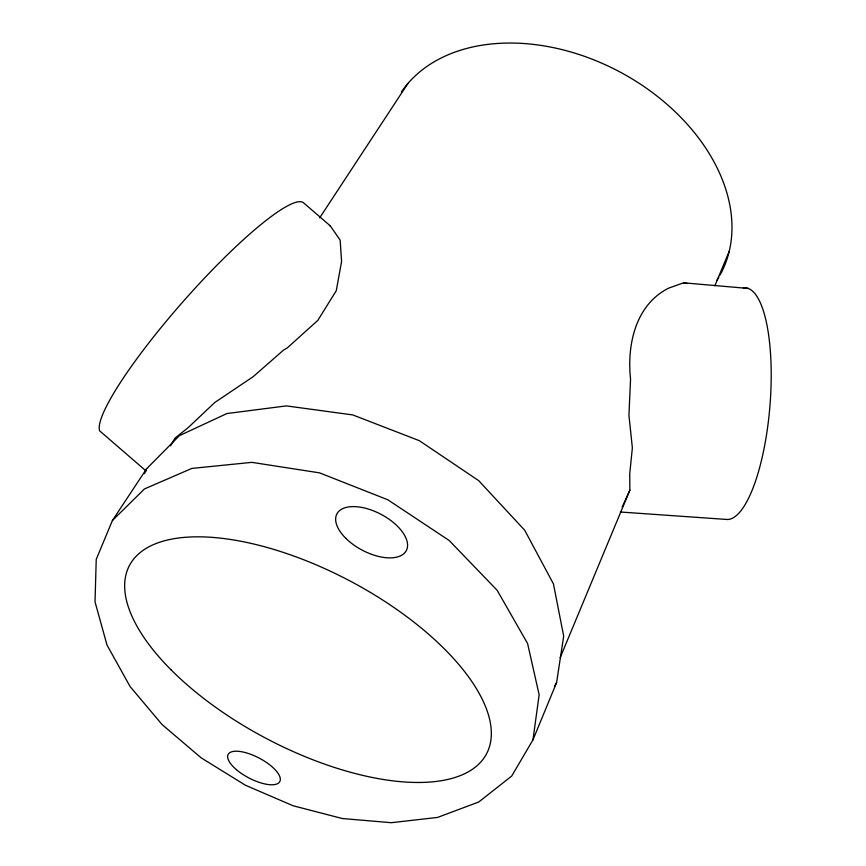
<?xml version="1.0" encoding="UTF-8"?>
<svg xmlns="http://www.w3.org/2000/svg" width="866" height="866" viewBox="0 0 866 866"><rect width="100%" height="100%" fill="white"/><g stroke="black" fill="none" stroke-linecap="round" stroke-linejoin="round"><path stroke-width="1.3" d="M532.958 739.878L539.15 694.813L527.6 643.546L497.171 590.32L449.194 540.503L387.816 499.779L319.543 472.858L251.909 462.357L191.873 468.409L144.481 488.933L112.407 520.52L96.234 559.349L95.022 601.848L106.994 645.018L130.062 686.522L162.104 724.582L201.161 757.847L245.392 785.213L293.022 805.737L342.276 818.522L391.215 822.7L437.601 817.417L478.79 801.981L511.709 776.044L532.958 739.878L556.578 682.657L563.69 636.164L553.45 583.922L524.72 530.263L478.692 480.641L419.296 440.664L352.765 414.922L286.375 405.894L226.903 413.547L179.381 435.674L146.592 468.787L112.407 520.52M560.118 657.824L629.853 490.178L629.744 473.713L632.364 447.874L628.933 415.279L630.556 379.005C626.822 345.09 635.406 304.864 668.574 288.172L683.566 282.814L748.408 288.465M714.861 285.791L729.248 251.205M144.492 473.659L146.592 468.787M629.853 490.178L622.156 507.13M554.597 686.099L556.578 682.657M170.548 445.838L175.116 438.034L188.182 427.631L214.768 402.506L253.251 376.613L283.615 350.016L287.198 347.98L317.822 320.377L336.279 290.684L341.583 261.445L340.154 240.153L330.314 225.896L303.977 203.185A153.314 25.179 -48.6 0 0 189.373 294.527A153.314 25.179 -48.6 0 0 99.666 430.867L146.116 471.017M319.684 217.842L407.94 83.428M620.424 512.012L727.451 519.503A116.239 34.088 -85.3 0 0 770.318 400.828A116.239 34.088 -85.3 0 0 743.32 287.848M683.566 282.814L687.236 283.507M329.47 225.55L330.314 225.896M718.845 277.163A183.949 130.593 28.1 0 1 716.777 280.508M401.402 91.937A183.949 130.593 28.1 0 1 626.887 75.818A183.949 130.593 28.1 0 1 720.144 274.868M236.429 769.668A29.173 11.182 27.7 0 0 279.772 781.63A29.173 11.182 27.7 0 0 245.738 752.684A29.173 11.182 27.7 0 0 236.429 769.668M345.88 538.371A39.262 20.243 27.9 0 0 406.23 550.765A39.262 20.243 27.9 0 0 362.724 507.617A39.262 20.243 27.9 0 0 345.88 538.371M171.024 669.786A201.865 89.187 27.8 0 0 482.048 760.565A201.865 89.187 27.8 0 0 270.95 548.568A201.865 89.187 27.8 0 0 171.024 669.786"/></g></svg>
